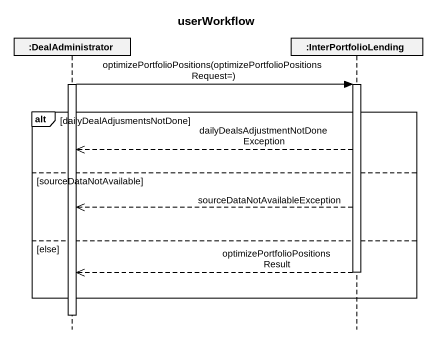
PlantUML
@startuml
title userWorkflow
hide footbox
participant ":DealAdministrator" as DealAdministrator
participant ":InterPortfolioLending" as InterPortfolioLending

activate DealAdministrator
DealAdministrator -> InterPortfolioLending : optimizePortfolioPositions(optimizePortfolioPositionsRequest=)
activate InterPortfolioLending
alt dailyDealAdjusmentsNotDone
  InterPortfolioLending -->> DealAdministrator : dailyDealsAdjustmentNotDoneException
else sourceDataNotAvailable
  InterPortfolioLending -->> DealAdministrator : sourceDataNotAvailableException
else else
  InterPortfolioLending -->> DealAdministrator : optimizePortfolioPositionsResult
  deactivate InterPortfolioLending
end
deactivate DealAdministrator
@enduml
